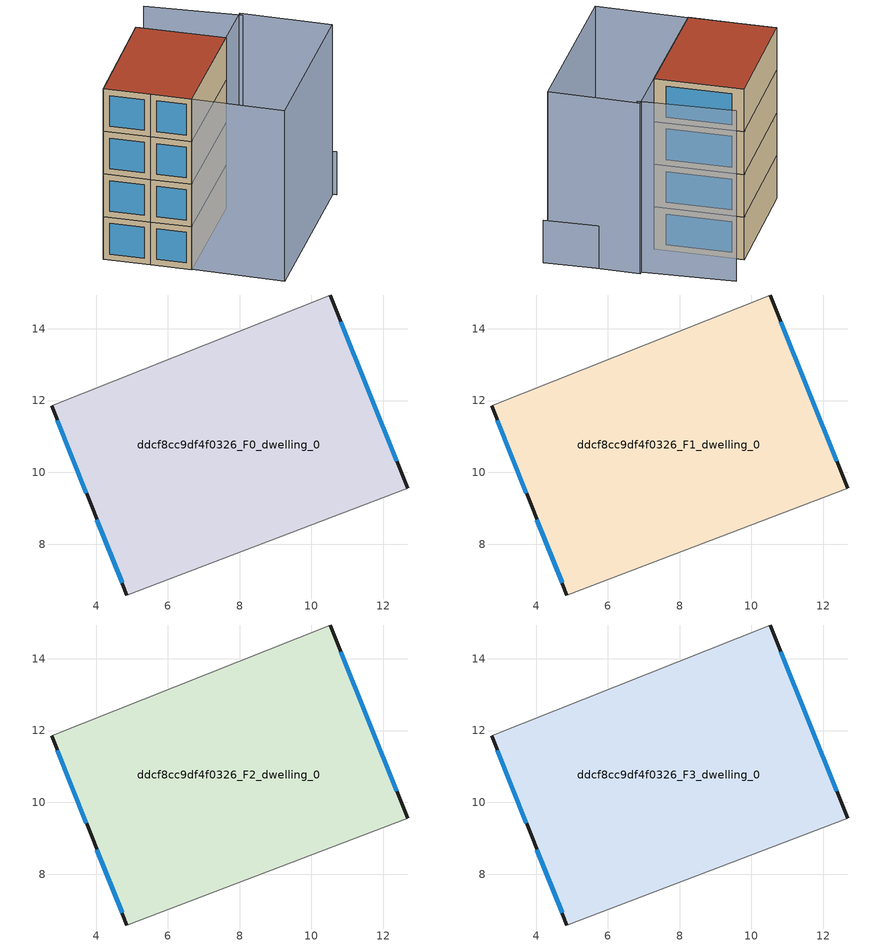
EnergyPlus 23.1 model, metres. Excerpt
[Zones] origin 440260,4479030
ddcf8cc9df4f0326_F0_dwelling_0
 floor ground (EU_floor_Construction): 10.52,14.94 12.68,9.56 4.86,6.58 3.89,9.02 2.77,11.85 z0
 wall outside (EU_wall_Construction): 2.77,11.85 3.89,9.02 4.86,6.58 / 12.68,9.56 10.52,14.94 z0:3
 wall adiabatic (EU_wall_Construction): 4.86,6.58 12.68,9.56 / 10.52,14.94 2.77,11.85 z0:3
 window (EU_Window_Construction): 4.02,8.68 4.73,6.92 / 2.92,11.46 3.73,9.41 / 12.38,10.31 10.82,14.2 z0.42:2.58
ddcf8cc9df4f0326_F1_dwelling_0
 floor to ddcf8cc9df4f0326_F0_dwelling_0 (EU_floor_Construction): 10.52,14.94 12.68,9.56 4.86,6.58 3.89,9.02 2.77,11.85 z3
 wall outside (EU_wall_Construction): 2.77,11.85 3.89,9.02 4.86,6.58 / 12.68,9.56 10.52,14.94 z3:6
 wall adiabatic (EU_wall_Construction): 4.86,6.58 12.68,9.56 / 10.52,14.94 2.77,11.85 z3:6
 window (EU_Window_Construction): 4.02,8.68 4.73,6.92 / 2.92,11.46 3.73,9.41 / 12.38,10.31 10.82,14.2 z3.42:5.58
ddcf8cc9df4f0326_F2_dwelling_0
 floor to ddcf8cc9df4f0326_F1_dwelling_0 (EU_floor_Construction): 10.52,14.94 12.68,9.56 4.86,6.58 3.89,9.02 2.77,11.85 z6
 wall outside (EU_wall_Construction): 2.77,11.85 3.89,9.02 4.86,6.58 / 12.68,9.56 10.52,14.94 z6:9
 wall adiabatic (EU_wall_Construction): 4.86,6.58 12.68,9.56 / 10.52,14.94 2.77,11.85 z6:9
 window (EU_Window_Construction): 4.02,8.68 4.73,6.92 / 2.92,11.46 3.73,9.41 / 12.38,10.31 10.82,14.2 z6.42:8.58
ddcf8cc9df4f0326_F3_dwelling_0
 floor to ddcf8cc9df4f0326_F2_dwelling_0 (EU_floor_Construction): 10.52,14.94 12.68,9.56 4.86,6.58 3.89,9.02 2.77,11.85 z9
 wall outside (EU_wall_Construction): 2.77,11.85 3.89,9.02 4.86,6.58 / 12.68,9.56 10.52,14.94 z9:12
 wall adiabatic (EU_wall_Construction): 4.86,6.58 12.68,9.56 / 10.52,14.94 2.77,11.85 z9:12
 window (EU_Window_Construction): 4.02,8.68 4.73,6.92 / 2.92,11.46 3.73,9.41 / 12.38,10.31 10.82,14.2 z9.42:11.58
 roof outside (EU_roof_Construction): 12.68,9.56 10.52,14.94 2.77,11.85 3.89,9.02 4.86,6.58 z12
shading: 15.69,10.45 13.1,16.16 / 4.86,6.58 15.78,10.75 / 15.78,10.75 17.9,5.18 / 17.9,5.18 6.98,1.02 / 6.98,1.02 4.86,6.58 z0:12; 18.12,5.01 15.68,10.71 z0:3
[Building]
EU S2 Campaign: North Axis=0; Terrain=City; Solar Distribution=FullExterior
[Site:Location]
Madrid: Latitude=40.5; Longitude=-3.5; Time Zone=1; Elevation=609
[SizingPeriod:WeatherFileDays]
AnnualSizingPeriod: Begin Month=1; Begin Day of Month=1; End Month=12; End Day of Month=31; Day of Week for Start Day=Monday; Use Weather File Daylight Saving Period=No; Use Weather File Rain and Snow Indicators=No
[MATERIAL]
EU_InternalMass_Material: Roughness=MediumRough; Thickness=0.1; Conductivity=1; Density=1800; Specific Heat=900; Thermal Absorptance=0.9; Solar Absorptance=0.7; Visible Absorptance=0.7
[MATERIAL:NOMASS] Roughness=MediumRough; Thermal Absorptance=0.9; Solar Absorptance=0.7; Visible Absorptance=0.7
Name | Thermal Resistance
EU_wall_NoMass | 1.60022
EU_roof_NoMass | 1.57597
EU_floor_NoMass | 0.470652
[WINDOWMATERIAL:SIMPLEGLAZINGSYSTEM]
EU_Window_SimpleGlazing: UFactor=3.28802; Solar Heat Gain Coefficient=0.85; Visible Transmittance=0.85
[CONSTRUCTION]
EU_wall_Construction: EU_wall_NoMass
EU_roof_Construction: EU_roof_NoMass
EU_floor_Construction: EU_floor_NoMass
EU_InternalMass_Construction: EU_InternalMass_Material
EU_Window_Construction: EU_Window_SimpleGlazing
[ZONE] Type=1; Multiplier=1; Ceiling Height=autocalculate; Floor Area=autocalculate; Part of Total Floor Area=Yes
Name | Volume
ddcf8cc9df4f0326_F0_dwelling_0 | 143.812
ddcf8cc9df4f0326_F1_dwelling_0; ddcf8cc9df4f0326_F2_dwelling_0; ddcf8cc9df4f0326_F3_dwelling_0 | 143.811
[INTERNALMASS] Construction=EU_InternalMass_Construction; Surface Area=47.9371
Name | Zone or ZoneList
ddcf8cc9df4f0326_F0_dwelling_0_EU_InternalMass | ddcf8cc9df4f0326_F0_dwelling_0
ddcf8cc9df4f0326_F1_dwelling_0_EU_InternalMass | ddcf8cc9df4f0326_F1_dwelling_0
ddcf8cc9df4f0326_F2_dwelling_0_EU_InternalMass | ddcf8cc9df4f0326_F2_dwelling_0
ddcf8cc9df4f0326_F3_dwelling_0_EU_InternalMass | ddcf8cc9df4f0326_F3_dwelling_0
[OTHEREQUIPMENT] Fuel Type=Electricity; Design Level Calculation Method=Watts/Area; Power per Zone Floor Area=1; Fraction Latent=0; Fraction Radiant=0; Fraction Lost=0; Carbon Dioxide Generation Rate=0; EndUse Subcategory=EU_Step8_InternalGains
Name | Zone or ZoneList or Space or SpaceList | Schedule
EU_Step8_InternalGain_ddcf8cc9df4f0326_F0_dwelling_0_f000 | ddcf8cc9df4f0326_F0_dwelling_0 | EU_Step8_GainSchedule_ddcf8cc9df4f0326_F0_dwelling_0_f000
EU_Step8_InternalGain_ddcf8cc9df4f0326_F1_dwelling_0_f000 | ddcf8cc9df4f0326_F1_dwelling_0 | EU_Step8_GainSchedule_ddcf8cc9df4f0326_F1_dwelling_0_f000
EU_Step8_InternalGain_ddcf8cc9df4f0326_F2_dwelling_0_f000 | ddcf8cc9df4f0326_F2_dwelling_0 | EU_Step8_GainSchedule_ddcf8cc9df4f0326_F2_dwelling_0_f000
EU_Step8_InternalGain_ddcf8cc9df4f0326_F3_dwelling_0_f000 | ddcf8cc9df4f0326_F3_dwelling_0 | EU_Step8_GainSchedule_ddcf8cc9df4f0326_F3_dwelling_0_f000
[ZONEVENTILATION:DESIGNFLOWRATE] Schedule=EU_AlwaysOn; Design Flow Rate Calculation Method=AirChanges/Hour; Air Changes per Hour=0.480704; Ventilation Type=Natural; Fan Pressure Rise=0; Fan Total Efficiency=1; Constant Term Coefficient=1; Temperature Term Coefficient=0; Velocity Term Coefficient=0; Velocity Squared Term Coefficient=0; Minimum Indoor Temperature=-100; Maximum Indoor Temperature=100; Delta Temperature=-100; Minimum Outdoor Temperature=-100; Maximum Outdoor Temperature=100; Maximum Wind Speed=40
Name | Zone or ZoneList or Space or SpaceList
EU_ConstantAir_ddcf8cc9df4f0326_F0_dwelling_0 | ddcf8cc9df4f0326_F0_dwelling_0
EU_ConstantAir_ddcf8cc9df4f0326_F1_dwelling_0 | ddcf8cc9df4f0326_F1_dwelling_0
EU_ConstantAir_ddcf8cc9df4f0326_F2_dwelling_0 | ddcf8cc9df4f0326_F2_dwelling_0
EU_ConstantAir_ddcf8cc9df4f0326_F3_dwelling_0 | ddcf8cc9df4f0326_F3_dwelling_0
[HVACTEMPLATE:THERMOSTAT] Constant Heating Setpoint=20; Constant Cooling Setpoint=50
EU_HeatOnly_ddcf8cc9df4f0326_F0_dwelling_0; EU_HeatOnly_ddcf8cc9df4f0326_F1_dwelling_0; EU_HeatOnly_ddcf8cc9df4f0326_F2_dwelling_0; EU_HeatOnly_ddcf8cc9df4f0326_F3_dwelling_0
[HVACTEMPLATE:ZONE:IDEALLOADSAIRSYSTEM] System Availability Schedule=EU_AlwaysOn; Maximum Heating Supply Air Temperature=50; Minimum Cooling Supply Air Temperature=13; Maximum Heating Supply Air Humidity Ratio=0.0156; Minimum Cooling Supply Air Humidity Ratio=0.0077; Heating Limit=NoLimit; Cooling Limit=NoLimit; Heating Availability Schedule=EU_AlwaysOn; Cooling Availability Schedule=EU_CoolingOff; Dehumidification Control Type=ConstantSensibleHeatRatio; Cooling Sensible Heat Ratio=0.7; Dehumidification Setpoint=60; Humidification Control Type=None; Humidification Setpoint=30; Outdoor Air Method=None; Outdoor Air Flow Rate per Person=0.00944; Outdoor Air Flow Rate per Zone Floor Area=0; Outdoor Air Flow Rate per Zone=0; Demand Controlled Ventilation Type=None; Outdoor Air Economizer Type=NoEconomizer; Heat Recovery Type=None; Sensible Heat Recovery Effectiveness=0.7; Latent Heat Recovery Effectiveness=0.65
Name | Template Thermostat
ddcf8cc9df4f0326_F0_dwelling_0 | EU_HeatOnly_ddcf8cc9df4f0326_F0_dwelling_0
ddcf8cc9df4f0326_F1_dwelling_0 | EU_HeatOnly_ddcf8cc9df4f0326_F1_dwelling_0
ddcf8cc9df4f0326_F2_dwelling_0 | EU_HeatOnly_ddcf8cc9df4f0326_F2_dwelling_0
ddcf8cc9df4f0326_F3_dwelling_0 | EU_HeatOnly_ddcf8cc9df4f0326_F3_dwelling_0
[SIZING:ZONE] Zone Cooling Design Supply Air Temperature Input Method=SupplyAirTemperature; Zone Cooling Design Supply Air Temperature=13; Zone Heating Design Supply Air Temperature Input Method=SupplyAirTemperature; Zone Heating Design Supply Air Temperature=50; Zone Cooling Design Supply Air Humidity Ratio=0.008; Zone Heating Design Supply Air Humidity Ratio=0.008; Cooling Design Air Flow Method=DesignDay; Cooling Design Air Flow Rate=0; Cooling Minimum Air Flow per Zone Floor Area=0.000762; Cooling Minimum Air Flow=0; Cooling Minimum Air Flow Fraction=0.2; Heating Design Air Flow Method=DesignDay; Heating Design Air Flow Rate=0; Heating Maximum Air Flow per Zone Floor Area=0.002032; Heating Maximum Air Flow=0.141576; Heating Maximum Air Flow Fraction=0.3; Account for Dedicated Outdoor Air System=No; Dedicated Outdoor Air System Control Strategy=NeutralSupplyAir; Dedicated Outdoor Air Low Setpoint Temperature for Design=autosize; Dedicated Outdoor Air High Setpoint Temperature for Design=autosize; Zone Load Sizing Method=Sensible Load Only No Latent Load; Zone Latent Cooling Design Supply Air Humidity Ratio Input Method=HumidityRatioDifference; Zone Cooling Design Supply Air Humidity Ratio Difference=0.005; Zone Latent Heating Design Supply Air Humidity Ratio Input Method=HumidityRatioDifference; Zone Humidification Design Supply Air Humidity Ratio Difference=0.005
ddcf8cc9df4f0326_F0_dwelling_0; ddcf8cc9df4f0326_F1_dwelling_0; ddcf8cc9df4f0326_F2_dwelling_0; ddcf8cc9df4f0326_F3_dwelling_0
[SCHEDULE:CONSTANT]
Name | Hourly Value
EU_AlwaysOn | 1
EU_CoolingOff | 0
[SCHEDULE:FILE] Column Number=1; Rows to Skip at Top=0; Number of Hours of Data=8760; Column Separator=Comma; Interpolate to Timestep=No; Minutes per Item=60; Adjust Schedule for Daylight Savings=Yes
Name | File
EU_Step8_GainSchedule_ddcf8cc9df4f0326_F0_dwelling_0_f000 | ../../schedules/ddcf8cc9df4f0326/ddcf8cc9df4f0326_F0_dwelling_0_f000_gain.csv
EU_Step8_GainSchedule_ddcf8cc9df4f0326_F1_dwelling_0_f000 | ../../schedules/ddcf8cc9df4f0326/ddcf8cc9df4f0326_F1_dwelling_0_f000_gain.csv
EU_Step8_GainSchedule_ddcf8cc9df4f0326_F2_dwelling_0_f000 | ../../schedules/ddcf8cc9df4f0326/ddcf8cc9df4f0326_F2_dwelling_0_f000_gain.csv
EU_Step8_GainSchedule_ddcf8cc9df4f0326_F3_dwelling_0_f000 | ../../schedules/ddcf8cc9df4f0326/ddcf8cc9df4f0326_F3_dwelling_0_f000_gain.csv
